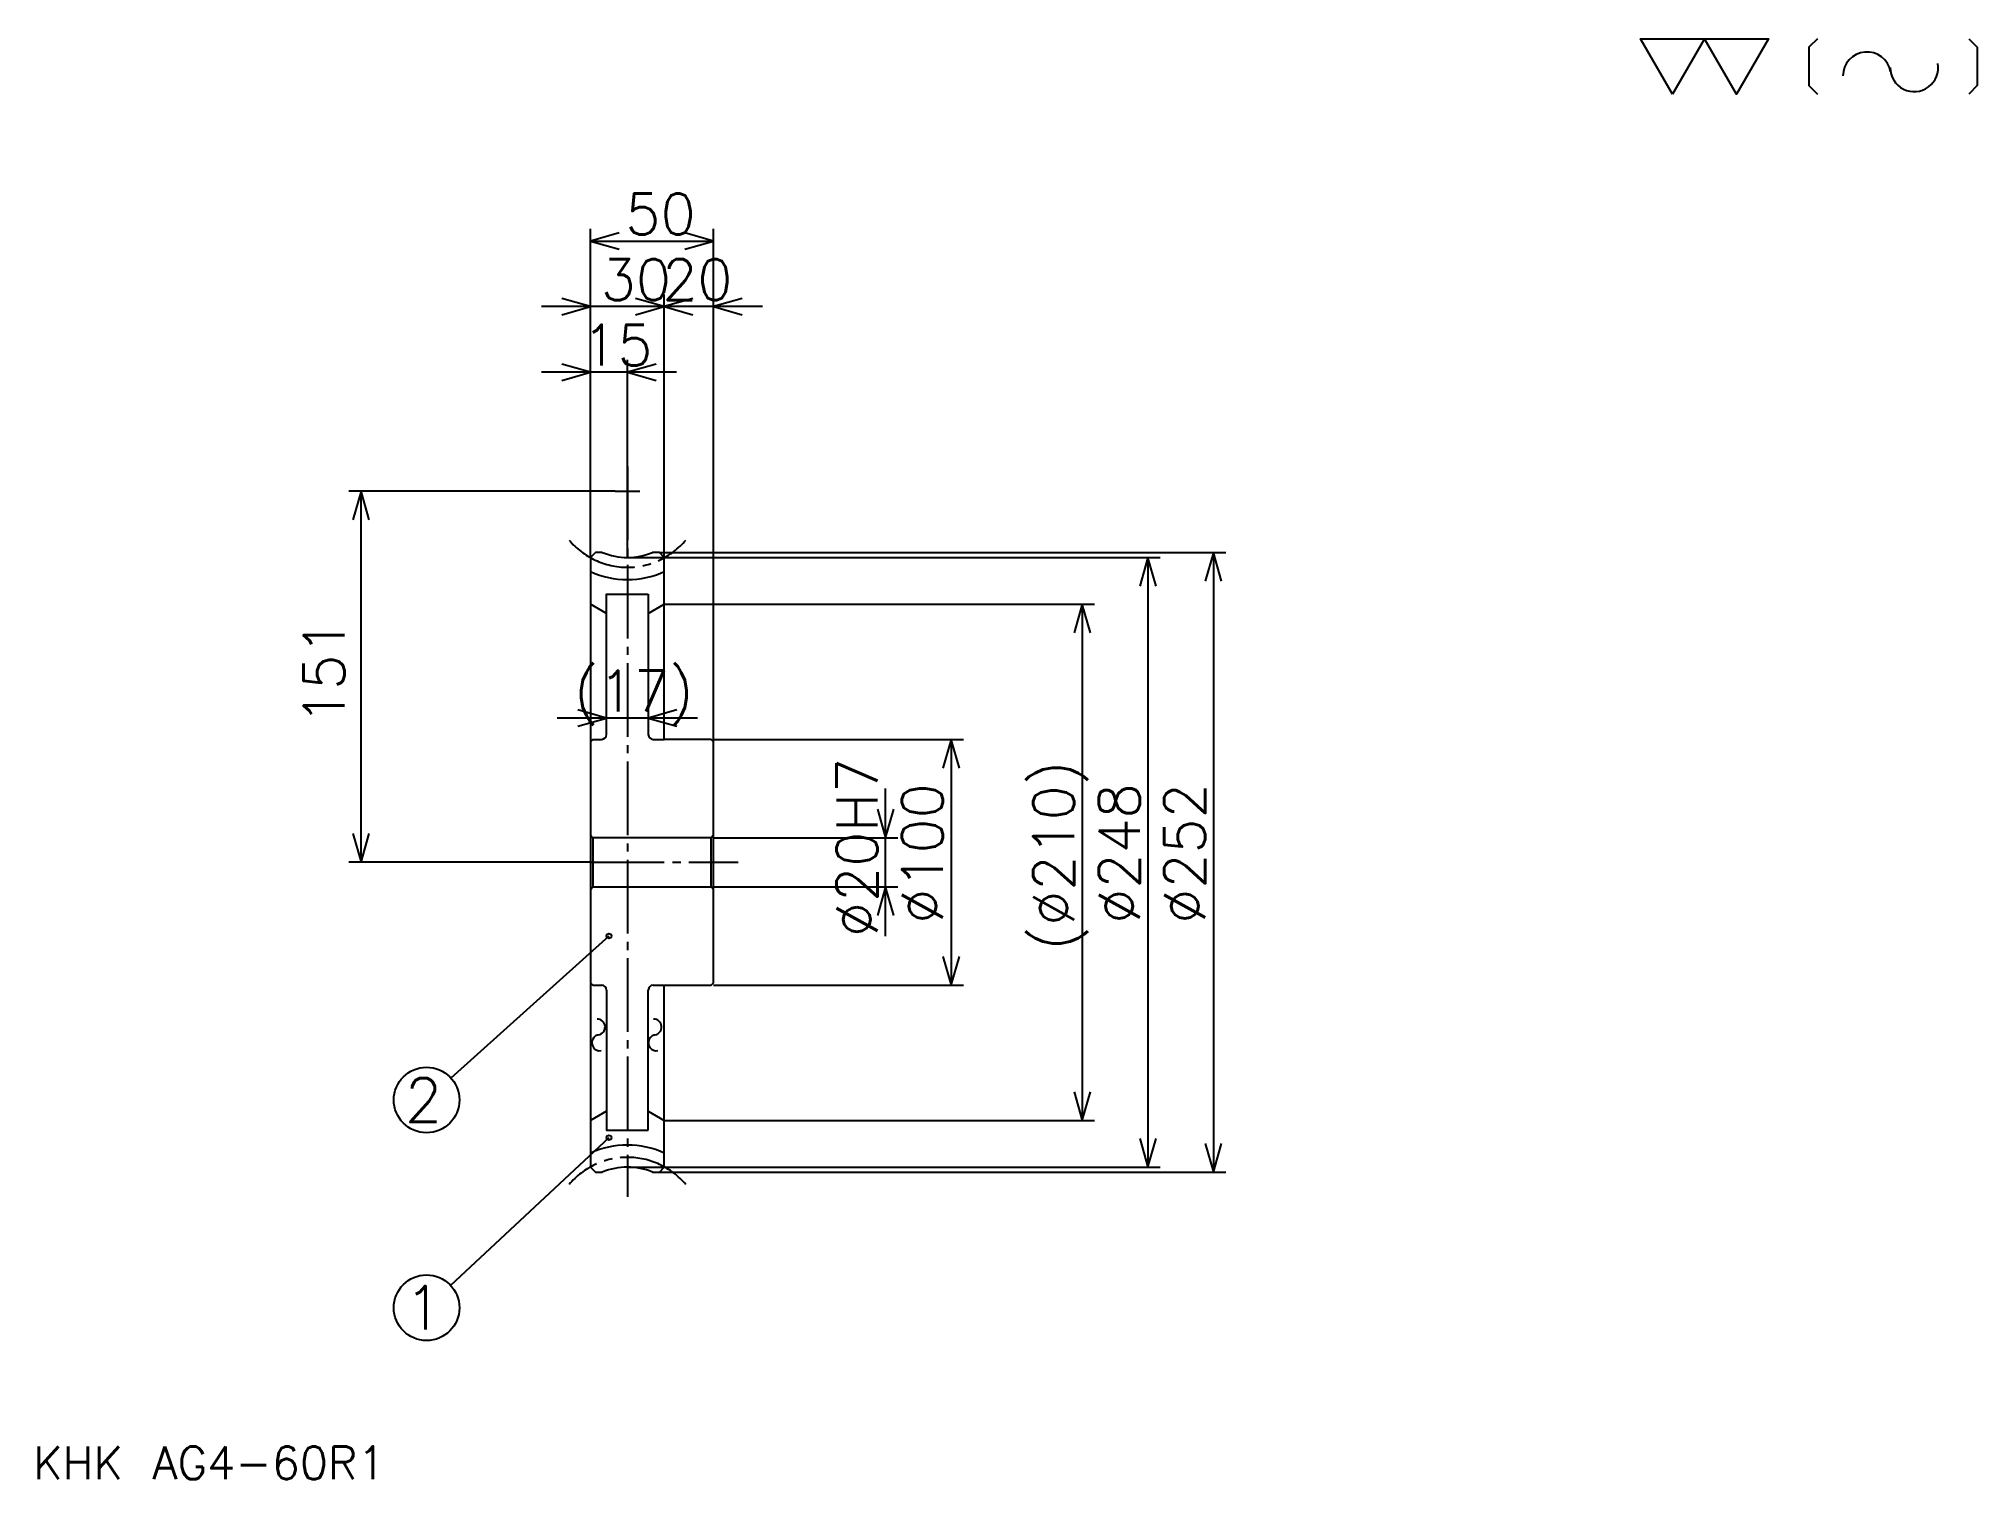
# Model space of a CAD drawing. Extents: x 36 to 824, y 37 to 623.
import ezdxf

# ---------------------------------------------------------------- set-up
doc = ezdxf.new("R2010")
doc.units = 0
doc.linetypes.add('DASHDOT', pattern=[39.999999, 30, -3.333333, 3.333333, -3.333333])
doc.layers.get('0').update_dxf_attribs({"linetype": 'CONTINUOUS'})
doc.layers.add('DASHDOT', color=6, linetype='DASHDOT')
doc.styles.add('KANJI', font='TXT', dxfattribs={"bigfont": 'BIGFONT'})

msp = doc.modelspace()

# ---------------------------------------------------------------- linework, layer by layer
at = {"color": 5}
for p, q in [((260, 413.583344), (260, 545.25)), ((310, 413.583344), (310, 545.25)), ((260, 540.25), (310, 540.25)), ((310, 513.583374), (240, 513.583374)), ((330, 513.583374), (270, 513.583374)), ((290, 413.583344), (290, 518.583374)), ((275, 438.583344), (275, 491.916687)), ((295, 486.916687), (240, 486.916687)), ((270, 438.583344), (161.666656, 438.583344)), ((166.666656, 287.583344), (166.666656, 438.583344)), ((275, 411.583344), (275, 438.583344)), ((260, 411.583344), (260, 413.583344)), ((275, 411.583344), (310, 411.583344)), ((288, 413.583344), (310, 413.583344)), ((290, 411.583344), (290, 413.583344)), ((310, 413.583344), (518.333313, 413.583344)), ((310, 336.583344), (310, 413.583344)), ((310, 411.583344), (491.666687, 411.583344)), ((486.666687, 411.583344), (486.666687, 163.583344)), ((513.333313, 413.583344), (513.333313, 161.583344)), ((290, 392.583344), (310, 392.583344)), ((310, 392.583344), (465, 392.583344)), ((460, 392.583344), (460, 182.583344)), ((303.5, 346.25), (246.5, 346.25)), ((310, 337.583344), (411.666656, 337.583344)), ((406.666656, 337.583344), (406.666656, 237.583344)), ((380, 257.583344), (380, 317.583344)), ((310, 297.583344), (385, 297.583344)), ((260, 287.583344), (161.666656, 287.583344)), ((310, 277.583344), (385, 277.583344)), ((267.5, 257.583344), (203.249466, 199.830048)), ((310, 237.583344), (411.666656, 237.583344)), ((290, 182.583344), (310, 182.583344)), ((310, 182.583344), (465, 182.583344)), ((267.5, 175.583344), (203.084381, 115.510345)), ((275, 163.583344), (310, 163.583344)), ((288, 161.583344), (310, 161.583344)), ((310, 163.583344), (491.666687, 163.583344)), ((310, 161.583344), (518.333313, 161.583344))]:
    msp.add_line(p, q, dxfattribs=at)
at = {"color": 4}
for p, q in [((283.5, 396.583344), (283.5, 339.583344)), ((266.5, 388.830566), (260, 392.583344)), ((283.5, 388.830566), (290, 392.583344)), ((285.5, 337.583344), (290, 337.583344)), ((310, 298.583344), (309, 297.583344)), ((260, 276.583344), (261, 277.583344)), ((310, 276.583344), (309, 277.583344)), ((285.5, 237.583344), (290, 237.583344)), ((283.5, 178.583344), (283.5, 235.583344)), ((266.5, 186.336121), (260, 182.583344)), ((283.5, 186.336121), (290, 182.583344))]:
    msp.add_line(p, q, dxfattribs=at)
at = {"color": 7}
for points in [[(700, 600), (687, 622.533325), (739, 622.533325), (726, 600), (713, 622.533325), (700, 600)], [(758.93335, 622.533325), (755.466675, 619.06665), (755.466675, 603.466675), (758.93335, 600)], [(820.466675, 622.533325), (823.93335, 619.06665), (823.93335, 603.466675), (820.466675, 600)]]:
    msp.add_lwpolyline(points, dxfattribs=at)
at = {"color": 5}
for points in [[(271.666656, 543.583313), (260, 540.25), (271.666656, 536.916687)], [(298.333344, 536.916687), (310, 540.25), (298.333344, 543.583313)], [(248.333328, 510.25), (260, 513.583374), (248.333328, 516.916687)], [(278.333344, 510.25), (290, 513.583374), (278.333344, 516.916687)], [(301.666656, 516.916687), (290, 513.583374), (301.666656, 510.25)], [(321.666656, 516.916687), (310, 513.583374), (321.666656, 510.25)], [(248.333328, 483.583374), (260, 486.916687), (248.333328, 490.25)], [(286.666656, 490.25), (275, 486.916687), (286.666656, 483.583374)], [(170, 426.916687), (166.666656, 438.583344), (163.333328, 426.916687)], [(490, 399.916687), (486.666687, 411.583344), (483.333344, 399.916687)], [(516.666626, 401.916687), (513.333313, 413.583344), (510, 401.916687)], [(463.333313, 380.916687), (460, 392.583344), (456.666687, 380.916687)], [(254.833328, 342.916687), (266.5, 346.25), (254.833328, 349.583344)], [(295.166656, 349.583344), (283.5, 346.25), (295.166656, 342.916687)], [(410, 325.916687), (406.666656, 337.583344), (403.333313, 325.916687)], [(376.666656, 309.25), (380, 297.583344), (383.333344, 309.25)], [(163.333328, 299.25), (166.666656, 287.583344), (170, 299.25)], [(383.333344, 265.916687), (380, 277.583344), (376.666656, 265.916687)], [(403.333313, 249.250015), (406.666656, 237.583344), (410, 249.250015)], [(456.666687, 194.25), (460, 182.583344), (463.333313, 194.25)], [(483.333344, 175.25), (486.666687, 163.583344), (490, 175.25)], [(510, 173.25), (513.333313, 161.583344), (516.666626, 173.25)]]:
    msp.add_lwpolyline(points, dxfattribs=at)
at = {"color": 4}
for points in [[(264.801971, 413.583344), (262, 413.583344), (260, 411.583344), (260, 276.583344)], [(285.198029, 161.583344), (288, 161.583344), (290, 163.583344), (290, 237.583344), (309, 237.583344), (310, 238.583344), (310, 336.583344), (309, 337.583344), (290, 337.583344), (290, 411.583344), (288, 413.583344), (285.198029, 413.583344)], [(266.5, 339.583344), (266.5, 396.583344), (283.5, 396.583344)], [(260, 336.583344), (261, 337.583344), (264.5, 337.583344)], [(260, 298.583344), (261, 297.583344), (261, 277.583344), (309, 277.583344), (309, 297.583344), (261, 297.583344)], [(260, 276.583344), (260, 163.583344), (262, 161.583344), (264.801971, 161.583344)], [(260, 238.583344), (261, 237.583344), (264.5, 237.583344)], [(266.5, 235.583344), (266.5, 178.583344), (283.5, 178.583344)]]:
    msp.add_lwpolyline(points, dxfattribs=at)
at = {"color": 5}
for centre, radius in [((267.5, 257.583344), 1), ((193.333344, 190.916687), 13.333333), ((267.5, 175.583344), 1), ((193.333344, 106.416672), 13.333333)]:
    msp.add_circle(centre, radius, dxfattribs=at)
at = {"color": 7}
for centre, radius, start, end in [((779.083313, 607.406921), 9.75, 10, 180), ((798.287109, 610.793091), 9.75, 180, 10), ((262.652313, 220.583344), 3.25, 280, 90), ((285.652313, 220.583344), 3.25, 280, 90), ((263.781036, 214.182098), 3.25, 90, 280), ((286.781036, 214.182098), 3.25, 90, 280)]:
    msp.add_arc(centre, radius, start, end, dxfattribs=at)
at = {"color": 4}
for centre, radius, start, end in [((275, 438.583344), 27, 247.808394163, 292.191603888), ((275, 438.583344), 36, 245.375681716, 294.624318284), ((264.5, 339.583344), 2, 270, 0), ((285.5, 339.583344), 2, 180, 270), ((264.5, 235.583344), 2, 0, 90), ((285.5, 235.583344), 2, 90, 180), ((275, 136.583344), 36, 65.375681716, 114.624318284), ((275, 136.583344), 27, 67.808396112, 112.191605837)]:
    msp.add_arc(centre, radius, start, end, dxfattribs=at)
at = {"layer": 'DASHDOT', "color": 7}
for p, q in [((275, 448.583344), (275, 151.583344)), ((270, 438.583344), (280, 438.583344)), ((260, 287.583344), (320, 287.583344))]:
    msp.add_line(p, q, dxfattribs=at)
for centre, start, end in [((275, 438.583344), 220.000008502, 319.999993502), ((275, 136.583344), 40.000006498, 139.999991498)]:
    msp.add_arc(centre, 31, start, end, dxfattribs=at)

# ---------------------------------------------------------------- texts
at = {"color": 7, "style": 'KANJI'}
for s, height, p in [('50', 16.666667, (274.166656, 542.916687)), ('30', 16.666667, (264.166656, 516.25)), ('20', 16.666667, (289.166656, 516.25)), ('15', 16.666667, (256.666656, 489.583374)), ('(17)', 16.666667, (253.333328, 348.916687)), ('2', 17.777778, (184.444458, 182.027802)), ('1', 17.777778, (184.444458, 97.527786)), ('KHK AG4-60R1', 13.333333, (33.333332, 36.666668))]:
    msp.add_text(s, height=height, dxfattribs=at).set_placement(p)
for s, p in [('151', (160, 343.5)), ('%%c20H7', (376.666656, 257.166687)), ('(%%c210)', (456.666687, 251.750015)), ('%%c100', (403.333313, 262.583344)), ('%%c248', (483.333344, 262.583344)), ('%%c252', (510, 262.583344))]:
    msp.add_text(s, height=16.666667, rotation=90, dxfattribs=at).set_placement(p)

doc.saveas('drawing.dxf')
